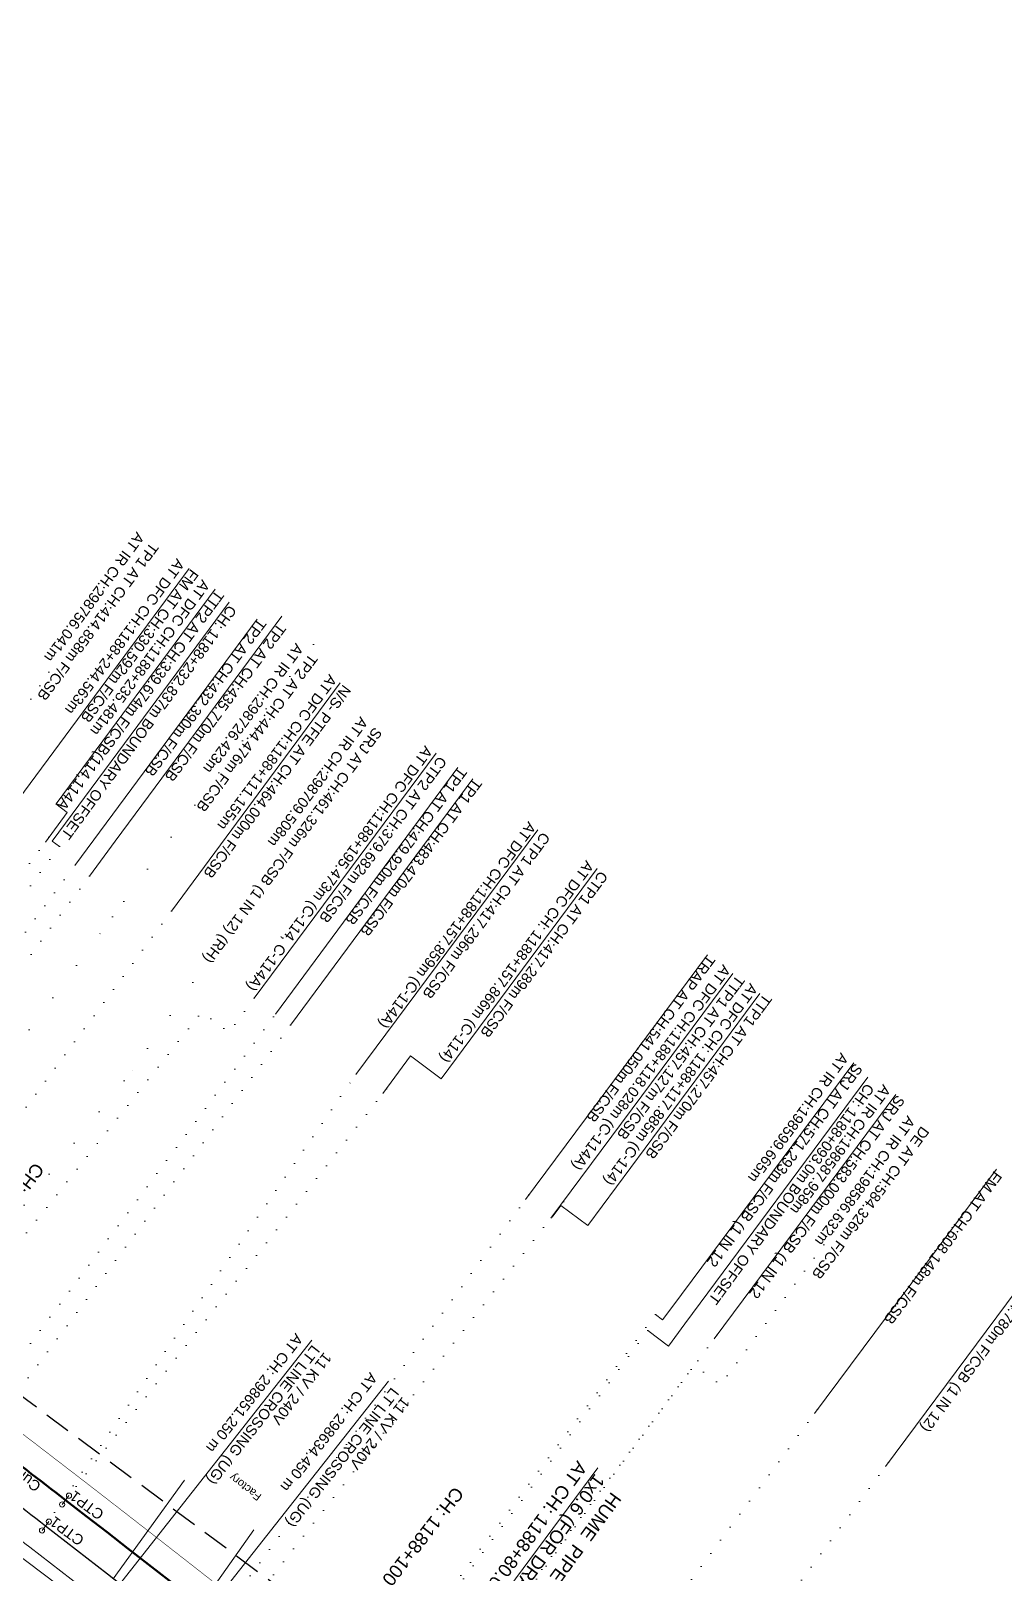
# Model space of a CAD drawing. Header units: metres. Extents: x 643874 to 646664, y 3378445 to 3380508.
# Drawn here: x 645886.2 to 646071.5, y 3379023.7 to 3379317.3 of the extents above; entities that cross this region are included whole.
import ezdxf

# ---------------------------------------------------------------- set-up
doc = ezdxf.new("R2010")
doc.units = ezdxf.units.M
doc.header["$MEASUREMENT"] = 0
for name, pattern in [('ACAD_ISO07W100', [3, 0, -3]), ('CENTER', [2, 1.25, -0.25, 0.25, -0.25]), ('DASHED2', [0.375, 0.25, -0.125])]:
    doc.linetypes.add(name, pattern=pattern)
for name, color, linetype, lineweight in [('C-ALIG-LABL-DG', 1, 'Continuous', 25), ('Cardinal_Leader', 10, 'Continuous', 0), ('DOTED LINE', 7, 'ACAD_ISO07W100', 18), ('Existing IR Track', 143, 'Continuous', 0), ('Existing Railway Boundary', 36, 'CENTER', 0), ('HT_PWR_LINE', 134, 'POWER', 0), ('NEW DFCC MAIN LINE - SHAMBHU - 05.03.2020$0$Proposed Alignment', 7, 'Continuous', 0), ('Proposed Chainage', 10, 'Continuous', 0), ('Proposed Curve_Details', 10, 'Continuous', 0), ('Proposed TPTC Chainages', 10, 'Continuous', 0), ("SARAI BANJARA STN SRJ's", 251, 'Continuous', 0), ('Text', 7, 'Continuous', 13)]:
    doc.layers.add(name, color=color, linetype=linetype, lineweight=lineweight)
doc.layers.add('HT_TEXT', color=7, linetype='Continuous')
doc.layers.add("SARAI BANJARA STN. SRJ's", color=10, linetype='Continuous')
doc.styles.add('ARIAL', font='arial.ttf')
doc.styles.get("Standard").update_dxf_attribs({"font": 'arial.ttf'})
doc.styles.add('Style-Arial', font='arial.ttf')
doc.styles.add('Text', font='arial.ttf', dxfattribs={"height": 2})
doc.linetypes.add('F-LINE', pattern='A,0.6,["X",Standard,S=0.3,R=0,X=0,Y=-0.15],0.1', length=0.7)
doc.linetypes.add('POWER', pattern='A,10,-0.2,[131,ltypeshp.shx,S=0.4,R=0,X=-0.2,Y=0],-0.2,[131,ltypeshp.shx,S=0.4,R=180,X=1.2,Y=0],-1.4,[131,ltypeshp.shx,S=0.4,R=0,X=-0.2,Y=0],-0.2,[131,ltypeshp.shx,S=0.4,R=180,X=1.2,Y=0],-1.4,[131,ltypeshp.shx,S=0.4,R=0,X=-0.2,Y=0],-0.2,[131,ltypeshp.shx,S=0.4,R=180,X=1.2,Y=0],-1.2', length=14.8)

msp = doc.modelspace()

# ---------------------------------------------------------------- linework, layer by layer
at = {"layer": 'Cardinal_Leader', "linetype": 'Continuous', "lineweight": 13}
for p, q in [((645893.4657, 3379038.4758), (645892.1619, 3379036.8027)), ((645889.642, 3379033.5319), (645888.3382, 3379031.8589))]:
    msp.add_line(p, q, dxfattribs=at)
for centre in [(645893.4657, 3379038.4758), (645892.1619, 3379036.8027), (645888.3382, 3379031.8589), (645889.642, 3379033.5319)]:
    msp.add_circle(centre, 0.5, dxfattribs=at)
at = {"layer": 'DOTED LINE', "color": 1, "linetype": 'ACAD_ISO07W100', "lineweight": 18}
for p, q in [((645889.6226, 3379163.7973), (645827.1096, 3379079.3226)), ((645891.6449, 3379162.0616), (645842.691, 3379095.8991)), ((645888.9669, 3379032.7133), (645948.0626, 3379118.6328)), ((645953.9558, 3379115.9314), (645892.8138, 3379037.6392)), ((645987.6265, 3379094.3881), (645920.5122, 3379008.1309)), ((646003.7055, 3379069.9277), (645955.0842, 3379004.5061))]:
    msp.add_line(p, q, dxfattribs=at)
at = {"layer": 'DOTED LINE', "linetype": 'ACAD_ISO07W100', "lineweight": 18}
for p, q in [((645897.3558, 3379156.4279), (645808.8514, 3379037.5587)), ((645892.5632, 3379155.7165), (645809.8845, 3379044.6072)), ((645932.4323, 3379129.6104), (645843.9279, 3379010.7411)), ((645935.6738, 3379128.0206), (645850.3665, 3379013.4455)), ((646005.1704, 3379072.9643), (645936.1835, 3378980.6449)), ((646016.8927, 3379069.1046), (645945.5562, 3378973.6409)), ((646036.0003, 3379054.888), (645963.7233, 3378957.4165)), ((646049.5416, 3379044.8129), (645963.1705, 3378928.3707))]:
    msp.add_line(p, q, dxfattribs=at)
at = {"layer": 'DOTED LINE', "color": 0, "linetype": 'ACAD_ISO07W100', "lineweight": 18}
msp.add_line((645981.06, 3379095.7651), (645892.8261, 3378975.1077), dxfattribs=at)
at = {"layer": 'DOTED LINE', "linetype": 'ACAD_ISO07W100', "lineweight": 18, "flags": 128}
for points in [[(645889.6232, 3379195.2146), (645871.1216, 3379167.5681), (645871.1216, 3379167.5681), (645876.3818, 3379164.1731), (645814.8024, 3379080.7287)], [(646040.885, 3379091.1904), (646017.5322, 3379059.5492), (646012.5307, 3379063.2541), (646010.9316, 3379061.0953), (645949.3529, 3378977.6519)]]:
    msp.add_lwpolyline(points, dxfattribs=at)
at = {"layer": 'DOTED LINE', "color": 1, "linetype": 'ACAD_ISO07W100', "lineweight": 18, "flags": 128}
msp.add_lwpolyline([(645928.7439, 3379133.1552), (645923.9304, 3379126.6676), (645918.739, 3379130.5142), (645859.1469, 3379055.4419)], dxfattribs=at)
at = {"layer": 'Existing IR Track', "color": 0, "lineweight": 20}
msp.add_line((645837.7838, 3379061.9767), (645891.1569, 3379021.6277), dxfattribs=at)
at = {"layer": 'Existing Railway Boundary', "color": 1, "linetype": 'Continuous', "ltscale": 5, "flags": 128}
for points in [[(645923.9537, 3379208.5822), (645890.2801, 3379163.0714), (645891.6449, 3379162.0616)], [(646045.5773, 3379118.1663), (646010.7411, 3379071.1765)], [(646010.7411, 3379071.1765), (646007.6068, 3379066.9522), (646003.7055, 3379069.9277)]]:
    msp.add_lwpolyline(points, dxfattribs=at)
at = {"layer": 'Existing Railway Boundary', "color": 32, "linetype": 'DASHED2', "lineweight": 25, "ltscale": 20, "flags": 128}
msp.add_lwpolyline([(645947.448, 3379010.578), (645839.1494, 3379091.0807), (645842.691, 3379095.8991)], dxfattribs=at)
at = {"layer": 'HT_PWR_LINE', "color": 7, "linetype": 'Continuous', "lineweight": 18, "flags": 128}
for points in [[(645915.4879, 3379041.432), (645901.8591, 3379022.6567)], [(645928.6988, 3379031.9801), (645914.4994, 3379011.9244)]]:
    msp.add_lwpolyline(points, dxfattribs=at)
at = {"layer": 'HT_TEXT', "lineweight": 15, "flags": 128}
for points in [[(645939.6804, 3379068.0555), (645902.8045, 3379021.2748), (645887.8948, 3379003.4192)], [(645954.2969, 3379060.2864), (645917.4209, 3379013.5057), (645901.3575, 3378993.3622)]]:
    msp.add_lwpolyline(points, dxfattribs=at)
at = {"layer": 'NEW DFCC MAIN LINE - SHAMBHU - 05.03.2020$0$Proposed Alignment', "color": 1, "linetype": 'F-LINE', "lineweight": 18, "ltscale": 5, "flags": 128}
for points, format in [([(646278.9568, 3378741.8074, 0.1, 0.1, 0), (645927.447, 3379016.9892, 0.1, 0.1, 0), (645923.5097, 3379020.0714, 0.1, 0.1, 0), (645919.5711, 3379023.1532, 0.1, 0.1, 0), (645915.6304, 3379026.234, 0.1, 0.1, 0), (645911.6869, 3379029.313, 0.1, 0.1, 0), (645907.738, 3379032.391, 0.1, 0.1, 0), (645903.7867, 3379035.4642, 0.1, 0.1, 0), (645899.8308, 3379038.5331, 0.1, 0.1, 0), (645895.8728, 3379041.5943, 0.1, 0.1, 0.00313394), (645865.9104, 3379064.4318, 0.1, 0.1, 0), (645861.9063, 3379067.4392, 0.1, 0.1, 0), (645857.8986, 3379070.4402, 0.1, 0.1, 0), (645853.888, 3379073.4356, 0.1, 0.1, 0), (645849.8768, 3379076.4249, 0.1, 0.1, 0), (645845.8619, 3379079.4118, 0.1, 0.1, 0), (645841.8459, 3379082.3956, 0.1, 0.1, 0), (645837.8295, 3379085.3771, 0.1, 0.1, 0), (645833.8133, 3379088.3571, 0.1, 0.1, 0), (645663.8751, 3379214.443, 0.1, 0.1, 0), (645667.5992, 3379219.4624, 0.1, 0.1, 0), (645663.5838, 3379222.4416, 0, 0, 0), (645631.4601, 3379246.2759, 0, 0, 0), (645614.5101, 3379258.8519, 0, 0, 0), (645618.5326, 3379264.2733, 0, 0, 0)], "xyseb"), ([(646269.2893, 3378729.5469), (646088.6004, 3378872.0218), (645917.5383, 3379004.1114), (645913.6013, 3379007.1933), (645909.6645, 3379010.2737), (645905.7275, 3379013.3516), (645901.7896, 3379016.4263), (645897.8527, 3379019.4949), (645893.9116, 3379022.5602), (645889.9677, 3379025.6197), (645886.0162, 3379028.676, 0.00313394), (645856.173, 3379051.4225), (645852.1827, 3379054.4195), (645848.1872, 3379057.4114), (645844.1869, 3379060.3991), (645840.1804, 3379063.3849), (645836.4119, 3379066.1884)], "xyb")]:
    msp.add_lwpolyline(points, format=format, dxfattribs=at)
at = {"layer": 'Proposed TPTC Chainages', "color": 7, "linetype": 'ACAD_ISO07W100', "lineweight": 13, "ltscale": 2.5, "flags": 128}
for points in [[(645940.0292, 3379200.5067), (645901.7463, 3379148.6521), (645901.7463, 3379148.6521), (645899.3566, 3379145.426), (645837.7772, 3379061.9816)], [(645917.0235, 3379136.1503), (645905.5861, 3379119.4172), (645905.5861, 3379119.4172), (645905.5861, 3379119.4172), (645851.2237, 3379051.8248)]]:
    msp.add_lwpolyline(points, dxfattribs=at)
at = {"layer": 'Proposed TPTC Chainages', "color": 0, "lineweight": 13, "flags": 128}
msp.add_lwpolyline([(645945.1376, 3379193.2287), (645913.0039, 3379149.7596)], dxfattribs=at)
at = {"layer": "SARAI BANJARA STN SRJ's", "color": 0, "lineweight": 20, "flags": 128}
for points in [[(645894.614, 3379158.432), (645929.3166, 3379205.3507)], [(645934.0102, 3379205.871), (645902.2902, 3379163.0838), (645902.2902, 3379163.0838), (645897.3533, 3379156.4298)], [(645932.8095, 3379130.1441), (645967.5121, 3379177.0627)], [(645935.6738, 3379128.0206), (645970.3764, 3379174.9393)], [(645980.3873, 3379094.8719), (646015.0792, 3379141.4457)], [(646008.2459, 3379074.3228), (646042.8905, 3379120.8608)], [(646016.2903, 3379068.3044), (646050.935, 3379114.8424)], [(646070.057, 3379100.6529), (646035.4163, 3379054.112)], [(646048.9707, 3379044.0555), (646083.6192, 3379090.5906)], [(646008.2459, 3379074.3228), (646006.4749, 3379071.9359), (646005.1704, 3379072.9643)]]:
    msp.add_lwpolyline(points, dxfattribs=at)
at = {"layer": "SARAI BANJARA STN. SRJ's", "color": 1, "lineweight": 50, "flags": 128}
msp.add_lwpolyline([(646418.7438, 3378626.0243), (645924.3649, 3379013.0522), (645920.4277, 3379016.1342), (645916.4899, 3379019.2154), (645912.5508, 3379022.2949), (645908.6098, 3379025.372), (645904.6663, 3379028.4458), (645900.7195, 3379031.5155), (645896.7689, 3379034.5802), (645892.8138, 3379037.6392, 0.00313394), (645862.9044, 3379060.4363), (645858.9065, 3379063.4391), (645854.9042, 3379066.436), (645850.8982, 3379069.428), (645846.889, 3379072.4158), (645842.8774, 3379075.4002), (645838.8639, 3379078.3821), (645834.8492, 3379081.3623), (645830.8338, 3379084.3418), (644638.4218, 3379969.054)], format="xyb", dxfattribs=at)
at = {"layer": "SARAI BANJARA STN. SRJ's", "color": 1, "lineweight": 25, "flags": 128}
msp.add_lwpolyline([(646521.533, 3378537.6176), (646414.8911, 3378621.103), (645920.5122, 3379008.1309), (645916.5752, 3379011.2128), (645912.6384, 3379014.2931), (645908.7014, 3379017.3711), (645904.7635, 3379020.4458), (645900.8266, 3379023.5143), (645896.8855, 3379026.5796), (645892.9416, 3379029.6392), (645888.9901, 3379032.6954, 0.00313394), (645859.1469, 3379055.4419), (645855.1566, 3379058.439), (645851.1611, 3379061.4309), (645847.1608, 3379064.4185), (645843.1543, 3379067.4043), (645839.1469, 3379070.3857), (645835.1365, 3379073.3652), (645831.1239, 3379076.3439), (645827.1096, 3379079.3226), (645587.7305, 3379256.9303)], format="xyb", dxfattribs=at)
at = {"layer": "SARAI BANJARA STN. SRJ's", "color": 1, "lineweight": 13, "flags": 128}
for points in [[(645881.5925, 3379167.9306), (645916.329, 3379214.9587)], [(645928.7439, 3379133.1552), (645963.3661, 3379179.8189)]]:
    msp.add_lwpolyline(points, dxfattribs=at)
at = {"layer": "SARAI BANJARA STN. SRJ's", "color": 1, "lineweight": 20, "flags": 128}
for points in [[(645890.9981, 3379170.1432), (645921.3367, 3379211.0335)], [(645948.0626, 3379118.6328), (645982.771, 3379165.2261)], [(645964.3462, 3379117.8094), (645994.0683, 3379157.8692)], [(645985.2264, 3379091.2844), (646019.8698, 3379137.8996)], [(646025.0466, 3379134.0587), (645992.2351, 3379089.9086), (645987.1244, 3379093.6974), (645985.4881, 3379091.5087)]]:
    msp.add_lwpolyline(points, dxfattribs=at)
at = {"layer": "SARAI BANJARA STN. SRJ's", "lineweight": 20, "flags": 128}
for points in [[(645889.0187, 3379162.8964), (645893.1385, 3379168.5492), (645890.9953, 3379170.1394)], [(645953.2333, 3379115.0027), (645958.4785, 3379122.1713), (645964.346, 3379117.8096)]]:
    msp.add_lwpolyline(points, dxfattribs=at)

# ---------------------------------------------------------------- texts
at = {"layer": 'Existing Railway Boundary', "color": 1, "linetype": 'Continuous', "ltscale": 5}
for s, p in [('CH: 1188+232.837m BOUNDARY OFFSET', (645923.9043, 3379208.1492)), ('CH: 1188+093.0m BOUNDARY OFFSET', (646045.3191, 3379117.107))]:
    msp.add_text(s, height=2, rotation=233.811199, dxfattribs=at).set_placement(p)
at = {"layer": 'HT_TEXT', "style": 'ARIAL'}
for s, p in [('LT LINE CROSSING (UG)', (645939.8149, 3379067.3107)), ('AT CH: 298651.250 m', (645936.614, 3379069.5108)), ('11 KV / 240V', (645942.0773, 3379065.9128)), ('AT CH: 298634.450 m', (645950.7794, 3379062.0764)), ('LT LINE CROSSING (UG)', (645954.8832, 3379059.2064)), ('11 KV / 240V', (645956.9736, 3379057.4204))]:
    msp.add_text(s, height=2, rotation=231.831665, dxfattribs=at).set_placement(p)
at = {"layer": 'Proposed Curve_Details', "color": 1, "style": 'Style-Arial'}
msp.add_text('Curve No: 1188/1', height=2, rotation=142.561866, dxfattribs=at).set_placement((645888.3283, 3379040.6319))
at = {"layer": 'Proposed TPTC Chainages', "color": 4, "lineweight": 13, "char_height": 2, "attachment_point": 4, "rotation": 233.449404, "line_spacing_factor": 0.6, "style": 'ARIAL'}
for s, insert in [('\\A1;\\pxsm1;{\\C0;TP1 AT CH:414.858m F/CSB \\A0;\\P\\A1;AT IR \\A0;CH:298756.041m }', (645908.4958, 3379220.4951)), ('\\A1;\\pxsm1;{\\C0;DE AT CH:584.326m F/CSB \\P\\pt11;AT IR \\A0;CH:198586.632m }', (646055.2657, 3379109.3606))]:
    msp.add_mtext(s, dxfattribs=dict(at, insert=insert))
at = {"layer": 'Proposed TPTC Chainages', "color": 7, "lineweight": 13, "char_height": 2, "attachment_point": 4, "rotation": 233.449404, "line_spacing_factor": 0.6, "style": 'ARIAL'}
for s, insert in [('\\A1;\\pxsm1;{\\C0;TP2 AT CH:444.476m F/CSB\\PAT IR \\A0;CH:298726.423m }', (645938.7879, 3379199.2981)), ('\\A1;\\pxsm1;{\\C0;SRJ AT CH:461.326m F/CSB (1 IN 12) (RH)\\A0;\\P\\A1;AT IR \\A0;CH:298709.508m }', (645951.0783, 3379185.3099))]:
    msp.add_mtext(s, dxfattribs=dict(at, insert=insert))
at = {"layer": 'Proposed TPTC Chainages', "color": 0, "lineweight": 13, "insert": (645945.154, 3379193.3885), "char_height": 2, "attachment_point": 4, "rotation": 233.405599, "line_spacing_factor": 0.6, "style": 'ARIAL'}
msp.add_mtext('\\A1;\\pxsm1;N/S- PTFE AT CH:464.000m F/CSB {\\A0;\\P}AT DFC {\\A0;CH:1188+111.155m }', dxfattribs=at)
at = {"layer": "SARAI BANJARA STN SRJ's", "color": 0, "lineweight": 13, "char_height": 2, "width": 52.692121, "attachment_point": 4, "line_spacing_factor": 0.648, "style": 'Style-Arial'}
for s, insert, rotation in [('\\pxsm1;TP2 {\\A1;AT CH:432.390}m F/CSB', (645930.3535, 3379205.0155), 233.301951), ('\\pxsm1;TP2 {\\A1;AT CH:435.770}m F/CSB', (645934.1119, 3379204.0829), 233.426366), ('\\pxsm1;TP1 {\\A1;AT CH:479.920}m F/CSB', (645968.549, 3379176.7276), 233.301951), ('\\pxsm1;TP1 {\\A1;AT CH:483.470}m F/CSB', (645971.4133, 3379174.6041), 233.301951), ('\\A1;\\pxsm1;TRAP AT CH:541.050m F/CSB', (646015.8345, 3379141.0284), 233.301951), ('\\A1;\\pxsm1;SRJ AT CH:571.293m F/CSB {\\A0;(1 IN 12\\P\\pt11;\\A1;\\fArial|b0|i0|c0|p34;AT IR \\A0;CH:198599.665m }', (646042.5743, 3379121.3304), 233.301951), ('\\A1;\\pxsm1;SRJ AT CH:583.000m F/CSB {\\A0;(1 IN 12\\P\\pt11;\\A1;\\fArial|b0|i0|c0|p34;AT IR \\A0;CH:198587.958m }', (646050.6188, 3379115.312), 233.301951), ('\\A1;\\pxsm1;FM AT CH:608.148m F/CSB', (646070.4469, 3379099.8409), 233.301951), ('\\A1;\\pxsm1;SRJ AT CH:624.780m F/CSB {\\A0;(1 IN 12)}', (646084.9229, 3379089.7799), 233.301951)]:
    msp.add_mtext(s, dxfattribs=dict(at, insert=insert, rotation=rotation))
at = {"layer": "SARAI BANJARA STN. SRJ's", "color": 1, "lineweight": 13, "style": 'ARIAL'}
for p in [(645900.3197, 3379035.3178), (645896.5456, 3379030.3992)]:
    msp.add_text('CTP1', height=2, rotation=143.603357, dxfattribs=at).set_placement(p)
at = {"layer": "SARAI BANJARA STN. SRJ's", "color": 1, "lineweight": 13, "char_height": 2, "attachment_point": 4, "style": 'Style-Arial'}
for s, insert, width, rotation, line_spacing_factor in [('\\A1;\\pxsm1;FM AT CH:330.592m F/CSB\\PAT DFC {\\A0;CH:1188+244.563m}', (645916.1426, 3379215.4194), 43.897783, 233.426366, 0.648), ('\\pxsm1;TTP2 AT CH:339.674m F/CSB(114,114A\\P\\pql;AT DFC CH:1188+235.481m', (645920.9549, 3379211.4015), 55.369725, 233.426366, 0.648), ('\\pxsm1;CTP2 AT CH:379.682m F/CSB\\P\\pql;AT DFC CH:1188+195.473m (C-114, C-114A)', (645963.1594, 3379179.9625), 60.951335, 233.426366, 0.6), ('\\pxsm1;CTP1 AT CH:417.296m F/CSB\\P\\pql;AT DFC CH:1188+157.859m (C-114A)', (645982.8394, 3379165.5137), 55.351129, 233.426366, 0.6), ('\\pxsm1;CTP1 AT CH:417.289m F/CSB\\P\\pql;AT DFC CH: 1188+157.866m (C-114)', (645993.8435, 3379158.1168), 55.351129, 233.426366, 0.6), ('\\pxsm1;TTP1 AT CH:457.127m F/CSB\\P\\pql;AT DFC CH:1188+118.028m (C-114A)', (646019.8993, 3379138.2878), 50.235828, 233, 0.6), ('\\pxsm1;TTP1 AT CH:457.270m F/CSB\\P\\pql;AT DFC CH: 1188+117.885m (C-114)', (646025.0621, 3379134.7482), 47.963113, 233.426366, 0.6)]:
    msp.add_mtext(s, dxfattribs=dict(at, insert=insert, width=width, rotation=rotation, line_spacing_factor=line_spacing_factor))
at = {"layer": 'Text', "style": 'Text'}
msp.add_text('Factory', height=1.5, rotation=142.615472, dxfattribs=at).set_placement((645930.2709, 3379038.5597))

# ---------------------------------------------------------------- next in the draw order: texts
at = {"layer": 'C-ALIG-LABL-DG', "color": 1, "linetype": 'Continuous', "lineweight": 25, "char_height": 2.5, "width": 31.503939, "attachment_point": 6, "style": 'ARIAL', "bg_fill": 3, "box_fill_scale": 1.028571, "bg_fill_color": 256, "bg_fill_true_color": 13158600, "bg_fill_transparency": 0}
for s, insert, rotation in [('CH: 1188+200', (645874.3465, 3379083.234), 233.12594), ('CH: 1188+100', (645953.9052, 3379021.803), 231.944142)]:
    msp.add_mtext(s, dxfattribs=dict(at, insert=insert, rotation=rotation))

# ---------------------------------------------------------------- next in the draw order: linework, layer by layer
at = {"layer": 'DOTED LINE', "color": 0, "linetype": 'ACAD_ISO07W100', "lineweight": 18}
msp.add_line((645913.0039, 3379149.7596), (645846.4919, 3379060.0435), dxfattribs=at)
at = {"layer": 'Proposed Chainage', "color": 10, "lineweight": 0}
msp.add_lwpolyline([(645949.8137, 3378984.2004), (645956.2128, 3378992.4776), (645966.989, 3379007.1364), (645994.1481, 3379043.7412)], dxfattribs=at)

# ---------------------------------------------------------------- next in the draw order: texts
at = {"layer": 'Proposed Chainage', "color": 10, "lineweight": 0, "insert": (645994.8173, 3379041.9696), "char_height": 2.5, "width": 53.369134, "attachment_point": 4, "rotation": 233.860499, "line_spacing_factor": 0.6, "style": 'Style-Arial'}
msp.add_mtext(' HUME  PIPE CULVERT 1188/1\\P\\pxsm0.5; \\P1x0.6 (FOR DRAINAGE)\\P\\P\\psm1;AT CH: 1188+80.05 M', dxfattribs=at)

doc.saveas('drawing.dxf')
